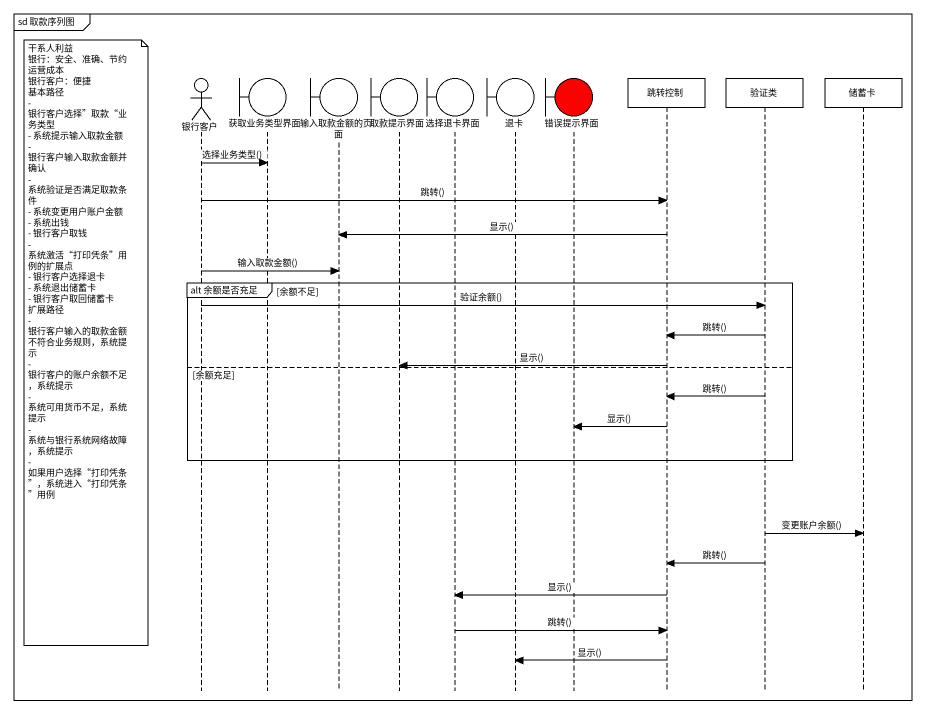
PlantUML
@startuml
mainframe sd 取款序列图
hide footbox
actor 银行客户
boundary 获取业务类型界面
boundary 输入取款金额的页面
boundary 取款提示界面
boundary 选择退卡界面
boundary 退卡
boundary 错误提示界面 #FF0000
participant 跳转控制
participant 验证类
participant 储蓄卡

银行客户 -> 获取业务类型界面 : 选择业务类型()
银行客户 -> 跳转控制 : 跳转()
跳转控制 -> 输入取款金额的页面 : 显示()
银行客户 -> 输入取款金额的页面 : 输入取款金额()
group alt 余额是否充足 [余额不足]
  银行客户 -> 验证类 : 验证余额()
  验证类 -> 跳转控制 : 跳转()
  note left of 银行客户
    干系人利益
    银行：安全、准确、节约运营成本
    银行客户：便捷
    基本路径
    - 银行客户选择”取款“业务类型
    - 系统提示输入取款金额
    - 银行客户输入取款金额并确认
    - 系统验证是否满足取款条件
    - 系统变更用户账户金额
    - 系统出钱
    - 银行客户取钱
    - 系统激活“打印凭条”用例的扩展点
    - 银行客户选择退卡
    - 系统退出储蓄卡
    - 银行客户取回储蓄卡
    扩展路径
    - 银行客户输入的取款金额不符合业务规则，系统提示
    - 银行客户的账户余额不足，系统提示
    - 系统可用货币不足，系统提示
    - 系统与银行系统网络故障，系统提示
    - 如果用户选择“打印凭条”，系统进入“打印凭条”用例
  end note
  跳转控制 -> 取款提示界面 : 显示()
else 余额充足
  验证类 -> 跳转控制 : 跳转()
  跳转控制 -> 错误提示界面 : 显示()
end
验证类 -> 储蓄卡 : 变更账户余额()
验证类 -> 跳转控制 : 跳转()
跳转控制 -> 选择退卡界面 : 显示()
选择退卡界面 -> 跳转控制 : 跳转()
跳转控制 -> 退卡 : 显示()
@enduml
